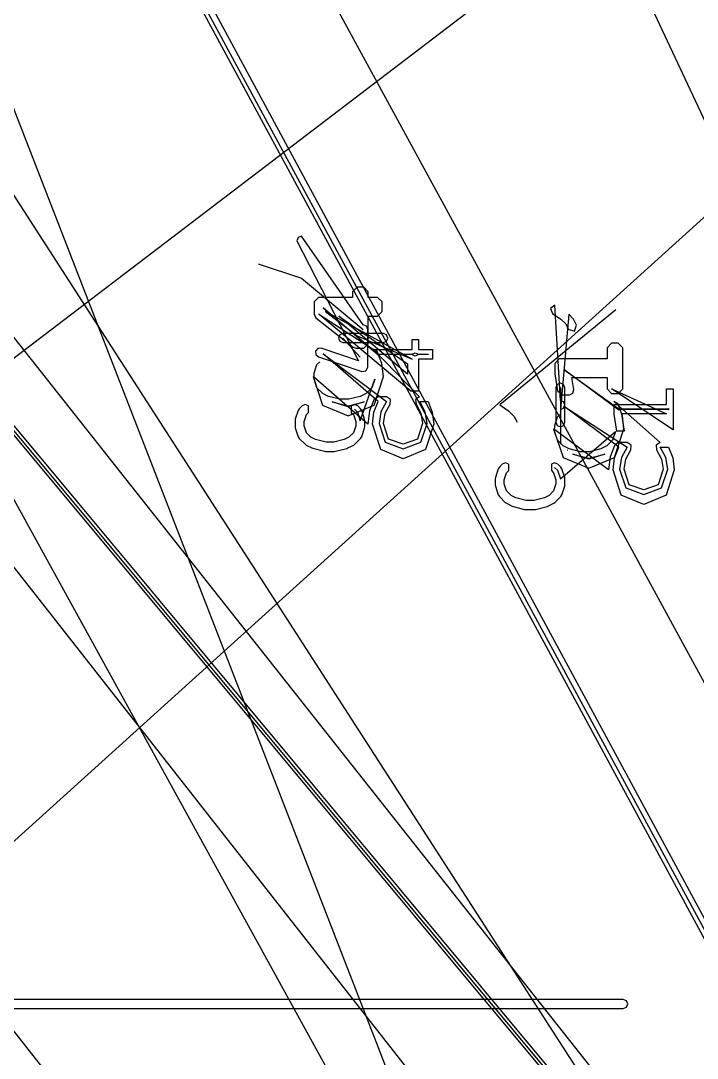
# Model space of a CAD drawing. Extents: x 0 to 334, y -361 to 120.
# Drawn here: x 109.46 to 120.6, y 21.19 to 38.27 of the extents above; entities that cross this region are included whole.
import ezdxf

# ---------------------------------------------------------------- set-up
doc = ezdxf.new("R2010")
doc.units = 0

msp = doc.modelspace()

# ---------------------------------------------------------------- linework, layer by layer
at = {"layer": 'Layer 1'}
for p, q in [((79.31, 84.9092), (292.42, -302.024)), ((301.09, -309.873), (89.04, 81.8172)), ((89.04, 81.6672), (301.09, -310.023)), ((89.24, 81.7422), (300.89, -309.948)), ((101.579, 77.4792), (246.92, -232.794)), ((100.509, 64.4492), (154.965, -35.4949)), ((81.92, 64.1792), (166.845, -43.9449)), ((133.02, 3.1442), (95.13, 51.0092)), ((104.36, 49.6222), (125.105, -3.7458)), ((100.65, 48.8522), (200.47, -105.785)), ((135.67, 48.5554), (106.38, 22.0842)), ((91.66, 44.0822), (183.61, -72.6649)), ((119.38, 40.3592), (106.38, 30.4592)), ((106.58, 34.9092), (135.58, 0.1354)), ((135.58, 0.0604), (106.58, 34.8342)), ((135.58, -0.0146), (106.58, 34.7592)), ((114.025847, 34.700698), (114.00388, 34.647665)), ((114.07888, 34.722665), (114.025847, 34.700698)), ((115.096, 33.2621), (114.07888, 34.722665)), ((114.00388, 34.647665), (115.021, 32.6721)), ((113.36459, 34.266712), (114.07888, 34.028617)), ((114.07888, 34.028617), (115.096, 33.1871)), ((114.996, 33.8811), (114.921, 33.8061)), ((115.105, 33.8811), (114.996, 33.8811)), ((115.18, 33.8061), (115.105, 33.8811)), ((114.362, 33.7137), (114.287, 33.6387)), ((114.921, 33.7137), (114.362, 33.7137)), ((114.921, 33.8061), (114.921, 33.7137)), ((115.18, 33.7137), (115.18, 33.8061)), ((115.334, 33.7137), (115.18, 33.7137)), ((115.409, 33.6387), (115.334, 33.7137)), ((114.287, 33.6387), (114.28762, 33.43914)), ((114.43762, 33.54447), (115.342, 32.7807)), ((115.34142, 32.76149), (114.43762, 33.54447)), ((114.4772, 33.48078), (114.99608, 33.08006)), ((115.9, 32.6978), (114.4772, 33.48078)), ((115.334, 33.4058), (115.409, 33.4808)), ((115.409, 33.4808), (115.409, 33.6387)), ((119.254767, 33.512021), (117.345, 31.9438)), ((118.254767, 33.587021), (118.183004, 33.533748)), ((118.183004, 33.533748), (118.213167, 33.449617)), ((118.345, 32.0188), (118.254767, 33.587021)), ((114.28762, 33.43914), (114.31604, 33.38035)), ((114.31604, 33.38035), (114.93193, 32.89242)), ((114.36262, 33.43914), (115.267, 32.8557)), ((115.882, 32.1682), (114.36262, 33.43914)), ((114.69702, 33.40578), (115.825, 32.6228)), ((115.825, 32.4497), (114.69702, 33.40578)), ((115.18, 32.9512), (115.18, 33.4058)), ((115.18, 33.4058), (115.334, 33.4058)), ((118.213167, 33.449617), (118.349847, 33.358499)), ((118.483457, 33.437021), (118.345, 31.8688)), ((118.349847, 33.358499), (118.431227, 33.277118)), ((118.545897, 33.374578), (118.483457, 33.437021)), ((118.559947, 33.355086), (118.545897, 33.374578)), ((118.607567, 33.259848), (118.559947, 33.355086)), ((115.149033, 33.240133), (115.096, 33.2621)), ((115.171, 33.1871), (115.149033, 33.240133)), ((115.171, 32.568043), (115.171, 33.1871)), ((118.431227, 33.277118), (118.473407, 33.192766)), ((118.473407, 33.192766), (118.574027, 33.159225)), ((118.574027, 33.159225), (118.607567, 33.259848)), ((114.709637, 33.097276), (114.68767, 33.044243)), ((114.68767, 33.044243), (114.709637, 32.99121)), ((114.76267, 33.119243), (114.709637, 33.097276)), ((114.709637, 32.99121), (114.76267, 32.969243)), ((115.429, 33.1192), (114.76267, 33.119243)), ((114.76267, 33.044243), (115.048, 32.7311)), ((114.76267, 32.969243), (115.429, 32.9692)), ((114.99608, 33.08006), (115.9, 32.6978)), ((115.482033, 33.097233), (115.429, 33.1192)), ((115.429, 32.9692), (115.482033, 32.991167)), ((115.504, 33.0442), (115.482033, 33.097233)), ((115.482033, 32.991167), (115.504, 33.0442)), ((115.9, 32.8557), (115.9, 33.023)), ((115.9, 33.023), (116.009, 33.023)), ((116.009, 33.023), (116.009, 32.8557)), ((119.187, 32.9607), (119.112, 32.8857)), ((119.297, 32.9607), (119.187, 32.9607)), ((119.372, 32.8857), (119.297, 32.9607)), ((114.348171, 32.873221), (114.31056, 32.829855)), ((114.31056, 32.829855), (114.314632, 32.772596)), ((114.40543, 32.877289), (114.348171, 32.873221)), ((115.021, 32.6721), (114.40543, 32.877289)), ((114.93193, 32.89242), (114.9785, 32.87621)), ((114.9785, 32.87621), (115.105, 32.8762)), ((115.105, 32.8762), (115.18, 32.9512)), ((115.32511, 32.8222), (115.25975, 32.86042)), ((115.25975, 32.86042), (116.026, 32.0774)), ((115.267, 32.8557), (115.9, 32.8557)), ((115.4028, 32.62694), (115.32511, 32.8222)), ((115.9, 32.7807), (115.95469, 32.80438)), ((115.95469, 32.80438), (116.00938, 32.7807)), ((116.009, 32.8557), (116.239, 32.8557)), ((116.239, 32.8557), (116.239, 32.6978)), ((119.112, 32.8857), (119.112, 32.7014)), ((119.372, 32.2099), (119.372, 32.8857)), ((114.314632, 32.772596), (114.358, 32.734987)), ((114.33462, 32.608457), (114.38224, 32.656076)), ((114.358, 32.734987), (115.07228, 32.496892)), ((114.43749, 32.78542), (115.48, 32.0024)), ((115.34174, 32.0024), (114.43749, 32.78542)), ((115.381, 32.7728), (115.34142, 32.76149)), ((115.342, 32.7807), (115.9, 32.7807)), ((115.89962, 32.7728), (115.381, 32.7728)), ((115.4285, 32.4122), (115.4028, 32.62694)), ((115.825, 32.6228), (115.825, 32.4497)), ((115.95431, 32.74912), (115.89962, 32.7728)), ((116.009, 32.7728), (115.95431, 32.74912)), ((116.164, 32.7728), (116.009, 32.7728)), ((116.239, 32.6978), (116.009, 32.6978)), ((116.009, 32.6978), (116.009, 32.1682)), ((116.00938, 32.7807), (116.164, 32.7807)), ((116.164, 32.7807), (116.164, 32.7728)), ((118.325, 32.7014), (118.25, 32.6264)), ((118.25, 32.6264), (118.25062, 32.46762)), ((119.112, 32.7014), (118.325, 32.7014)), ((114.28643, 32.370434), (114.287, 32.4656)), ((114.287, 32.4656), (114.33462, 32.608457)), ((115.07228, 32.496892), (115.139849, 32.507203)), ((115.139849, 32.507203), (115.171, 32.568043)), ((118.25062, 32.46762), (118.25164, 32.45526)), ((118.25164, 32.45526), (118.29852, 32.17476)), ((118.40062, 32.52935), (119.305, 31.8775)), ((119.30421, 31.85555), (118.40062, 32.52935)), ((114.27004, 32.4122), (114.4242, 31.94302)), ((115.17355, 31.62918), (114.27004, 32.4122)), ((114.33405, 32.227576), (114.28643, 32.370434)), ((115.048, 31.683481), (115.287, 32.3704)), ((115.287, 32.3704), (115.23938, 32.227542)), ((115.27505, 31.94309), (115.4285, 32.4122)), ((118.291967, 32.282548), (118.27, 32.229515)), ((118.345, 32.304515), (118.291967, 32.282548)), ((118.345, 32.3045), (118.345, 32.304515)), ((118.398033, 32.282533), (118.345, 32.3045)), ((118.42, 32.2295), (118.398033, 32.282533)), ((118.56598, 32.1995), (118.53361, 32.39428)), ((118.53361, 32.39428), (119.112, 32.3942)), ((119.112, 32.3942), (119.112, 32.2099)), ((114.42929, 32.132338), (114.33405, 32.227576)), ((114.52453, 32.084719), (114.42929, 32.132338)), ((115.14415, 32.132304), (115.04891, 32.084685)), ((115.23938, 32.227542), (115.14415, 32.132304)), ((116.009, 32.1682), (115.882, 32.1682)), ((118.27, 32.229515), (118.27, 31.6581)), ((118.29852, 32.17476), (118.37249, 32.11212)), ((118.345, 32.229515), (118.345, 31.2974)), ((118.37249, 32.11212), (118.492, 32.1122)), ((118.42, 31.6581), (118.42, 32.2295)), ((118.492, 32.1122), (118.549211, 32.138715)), ((118.549211, 32.138715), (118.56598, 32.1995)), ((119.112, 32.2099), (119.187, 32.1349)), ((119.18695, 32.20991), (120.091, 31.7954)), ((120.202, 31.5361), (119.18695, 32.20991)), ((119.187, 32.1349), (119.297, 32.1349)), ((119.297, 32.1349), (119.372, 32.2099)), ((120.091, 31.9525), (120.091, 32.2118)), ((120.091, 32.2118), (120.202, 32.2118)), ((120.202, 32.2118), (120.202, 31.5361)), ((114.14286, 31.948956), (114.09021, 31.92699)), ((114.14286, 31.948946), (114.14286, 31.948956)), ((114.19627, 31.92698), (114.14286, 31.948946)), ((114.4242, 31.94302), (114.8496, 31.76441)), ((114.50096, 32.06196), (114.50104, 32.06188)), ((114.50113, 32.06179), (114.50096, 32.06196)), ((114.50104, 32.06188), (114.50113, 32.06179)), ((114.715, 32.0371), (114.52453, 32.084719)), ((114.58551, 31.99538), (114.8496, 31.93177)), ((114.8496, 31.91441), (114.58551, 31.99538)), ((114.58551, 31.99538), (114.58551, 31.99538)), ((114.85843, 32.037066), (114.715, 32.0371)), ((114.8496, 31.93177), (115.11365, 31.99552)), ((115.11365, 31.99552), (114.8496, 31.91441)), ((114.8496, 31.76441), (115.27493, 31.94295)), ((115.04891, 32.084685), (114.85843, 32.037066)), ((114.952765, 31.948978), (114.89973, 31.927009)), ((115.0058, 31.927009), (114.952765, 31.948978)), ((115.27572, 32.03933), (115.1992, 31.84525)), ((115.27273, 31.82718), (115.34174, 32.0024)), ((115.27493, 31.94295), (115.27505, 31.94309)), ((115.341, 32.0774), (115.27572, 32.03933)), ((115.47978, 32.0774), (115.341, 32.0774)), ((115.48, 32.0024), (115.38755, 31.83111)), ((115.45843, 31.80724), (115.53916, 31.95658)), ((115.547085, 32.035477), (115.47978, 32.0774)), ((115.53916, 31.95658), (115.547085, 32.035477)), ((116.026, 32.0774), (115.958702, 32.035472)), ((115.958702, 32.035472), (115.96663, 31.95658)), ((115.96663, 31.95658), (116.04735, 31.80724)), ((116.11867, 31.83111), (116.02622, 32.0024)), ((116.02622, 32.0024), (116.164, 32.0024)), ((116.164, 32.0024), (116.23432, 31.82561)), ((117.345, 31.9438), (117.48786, 31.848562)), ((118.398033, 31.996833), (118.345, 32.0188)), ((118.42, 31.9438), (118.398033, 31.996833)), ((118.398033, 31.890767), (118.42, 31.9438)), ((119.28811, 31.9599), (119.22275, 31.99812)), ((119.22275, 31.99812), (119.989, 31.3243)), ((119.22913, 31.7938), (119.23, 31.9525)), ((119.23, 31.9525), (120.091, 31.9525)), ((119.3658, 31.76464), (119.28811, 31.9599)), ((114.02447, 31.850056), (113.97685, 31.707199)), ((114.04259, 31.879371), (114.02447, 31.850056)), ((114.09021, 31.92699), (114.04259, 31.879371)), ((114.123, 31.6713), (114.16117, 31.785814)), ((114.16117, 31.785814), (114.19627, 31.820914)), ((114.19627, 31.820914), (114.19627, 31.92698)), ((114.89973, 31.927009), (114.89973, 31.820943)), ((114.89973, 31.820943), (114.93483, 31.785843)), ((114.93483, 31.785843), (114.973, 31.671329)), ((114.95276, 31.873957), (115.00038, 31.826338)), ((115.00038, 31.826338), (115.048, 31.683481)), ((115.05342, 31.87939), (115.0058, 31.927009)), ((115.07153, 31.850074), (115.05342, 31.87939)), ((115.11915, 31.707217), (115.07153, 31.850074)), ((115.1992, 31.84525), (115.17355, 31.62918)), ((115.24929, 31.62918), (115.27273, 31.82718)), ((115.38755, 31.83111), (115.35695, 31.63861)), ((115.43173, 31.63861), (115.45837, 31.80705)), ((115.45837, 31.80705), (115.45843, 31.80724)), ((116.04735, 31.80724), (116.04741, 31.80705)), ((116.04741, 31.80705), (116.07405, 31.63861)), ((116.14927, 31.63861), (116.11867, 31.83111)), ((116.23432, 31.82561), (116.25775, 31.62918)), ((117.48786, 31.848562), (117.5831, 31.753324)), ((118.29762, 31.746157), (118.34524, 31.793776)), ((118.345, 31.8688), (118.398033, 31.890767)), ((118.40049, 31.92312), (119.443, 31.2493)), ((119.30474, 31.2493), (118.40049, 31.92312)), ((119.276, 31.5133), (119.22913, 31.7938)), ((119.349, 31.8704), (119.30421, 31.85555)), ((119.305, 31.8775), (120.091, 31.8775)), ((120.09133, 31.87043), (119.349, 31.8704)), ((120.091, 31.7954), (119.349, 31.7954)), ((119.349, 31.7954), (119.39588, 31.51332)), ((119.3915, 31.5499), (119.3658, 31.76464)), ((120.091, 31.8775), (120.12667, 31.88653)), ((120.127, 31.8614), (120.09133, 31.87043)), ((120.12667, 31.88653), (120.127, 31.8614)), ((113.97685, 31.707199), (113.973, 31.683481)), ((113.973, 31.683481), (113.973, 31.5883)), ((114.12319, 31.600405), (114.123, 31.6713)), ((114.16136, 31.48589), (114.12319, 31.600405)), ((114.973, 31.6004), (114.93483, 31.485885)), ((114.973, 31.671329), (114.973, 31.6004)), ((115.123, 31.6835), (115.11915, 31.707217)), ((115.12357, 31.588234), (115.123, 31.6835)), ((115.38471, 31.2096), (115.24929, 31.62918)), ((115.35695, 31.63861), (115.45917, 31.33061)), ((115.51314, 31.38245), (115.43173, 31.63861)), ((116.07405, 31.63861), (115.99321, 31.38237)), ((116.04771, 31.33061), (116.14927, 31.63861)), ((116.25775, 31.62918), (116.12299, 31.2096)), ((117.5831, 31.753324), (117.63072, 31.658086)), ((118.24943, 31.508134), (118.25, 31.6033)), ((118.25, 31.6033), (118.29762, 31.746157)), ((118.27, 31.6581), (118.291967, 31.605067)), ((118.291967, 31.605067), (118.345, 31.5831)), ((118.345, 31.5831), (118.398033, 31.605067)), ((118.398033, 31.605067), (118.42, 31.6581)), ((113.973, 31.5883), (113.97685, 31.564583)), ((113.97685, 31.564583), (114.02447, 31.421725)), ((114.23548, 31.411777), (114.16136, 31.48589)), ((114.93483, 31.485885), (114.86072, 31.411772)), ((115.0721, 31.421659), (115.11972, 31.564517)), ((115.11972, 31.564517), (115.12357, 31.588234)), ((118.23304, 31.5499), (118.3872, 31.08072)), ((119.13655, 30.87608), (118.23304, 31.5499)), ((118.29705, 31.365276), (118.24943, 31.508134)), ((118.345, 30.725972), (119.25, 31.5081)), ((119.25, 31.5081), (119.20238, 31.365242)), ((119.23805, 31.08079), (119.3915, 31.5499)), ((119.39588, 31.51332), (119.276, 31.5133)), ((114.02447, 31.421725), (114.04259, 31.392409)), ((114.04259, 31.392409), (114.13783, 31.297171)), ((114.13783, 31.297171), (114.15732, 31.283122)), ((114.15732, 31.283122), (114.25256, 31.235503)), ((114.31247, 31.373283), (114.23548, 31.411777)), ((114.486, 31.3299), (114.31247, 31.373283)), ((114.6102, 31.329895), (114.486, 31.3299)), ((114.78373, 31.373278), (114.6102, 31.329895)), ((114.86072, 31.411772), (114.78373, 31.373278)), ((114.84402, 31.235437), (114.93926, 31.283056)), ((114.93926, 31.283056), (114.95875, 31.297105)), ((114.95875, 31.297105), (115.05399, 31.392343)), ((115.05399, 31.392343), (115.0721, 31.421659)), ((115.45917, 31.33061), (115.75344, 31.22375)), ((115.51331, 31.38228), (115.51314, 31.38245)), ((115.75322, 31.29875), (115.51331, 31.38228)), ((115.99321, 31.38237), (115.75322, 31.29875)), ((115.75344, 31.22375), (116.04771, 31.33061)), ((118.39229, 31.270038), (118.29705, 31.365276)), ((118.48753, 31.222419), (118.39229, 31.270038)), ((119.10715, 31.270004), (119.01191, 31.222385)), ((119.20238, 31.365242), (119.10715, 31.270004)), ((119.23872, 31.28623), (119.1622, 31.09215)), ((119.304, 31.3243), (119.23872, 31.28623)), ((119.44278, 31.3243), (119.304, 31.3243)), ((119.510085, 31.282377), (119.44278, 31.3243)), ((119.50216, 31.20348), (119.510085, 31.282377)), ((119.989, 31.3243), (119.921702, 31.282372)), ((119.921702, 31.282372), (119.92963, 31.20348)), ((114.25256, 31.235503), (114.26791, 31.229824)), ((114.26791, 31.229824), (114.45838, 31.182205)), ((114.45838, 31.182205), (114.47657, 31.179966)), ((114.47657, 31.179966), (114.62, 31.1799)), ((114.62, 31.1799), (114.63819, 31.182139)), ((114.63819, 31.182139), (114.82867, 31.229758)), ((114.82867, 31.229758), (114.84402, 31.235437)), ((115.75385, 31.05639), (115.38471, 31.2096)), ((116.12299, 31.2096), (115.75385, 31.05639)), ((118.46396, 31.19966), (118.46404, 31.19958)), ((118.46413, 31.19949), (118.46396, 31.19966)), ((118.46404, 31.19958), (118.46413, 31.19949)), ((118.678, 31.1748), (118.48753, 31.222419)), ((118.54851, 31.13308), (118.8126, 31.06947)), ((118.8126, 31.05211), (118.54851, 31.13308)), ((118.54851, 31.13308), (118.54851, 31.13308)), ((118.82143, 31.174766), (118.678, 31.1748)), ((118.8126, 31.06947), (119.07665, 31.13322)), ((119.07665, 31.13322), (118.8126, 31.05211)), ((119.01191, 31.222385), (118.82143, 31.174766)), ((119.1622, 31.09215), (119.13655, 30.87608)), ((119.23573, 31.07408), (119.30474, 31.2493)), ((119.443, 31.2493), (119.35055, 31.07801)), ((119.42143, 31.05414), (119.50216, 31.20348)), ((119.92963, 31.20348), (120.01035, 31.05414)), ((120.08167, 31.07801), (119.98922, 31.2493)), ((119.98922, 31.2493), (120.127, 31.2493)), ((120.127, 31.2493), (120.19732, 31.07251)), ((117.33959, 30.921862), (117.32147, 30.892547)), ((117.38721, 30.969481), (117.33959, 30.921862)), ((117.43986, 30.991447), (117.38721, 30.969481)), ((117.43986, 30.991446), (117.43986, 30.991447)), ((117.49327, 30.96948), (117.43986, 30.991446)), ((117.49327, 30.863414), (117.49327, 30.96948)), ((118.249765, 30.991378), (118.19673, 30.969409)), ((118.19673, 30.969409), (118.19673, 30.863343)), ((118.24976, 30.916448), (118.29738, 30.868829)), ((118.3028, 30.969409), (118.249765, 30.991378)), ((118.35042, 30.92179), (118.3028, 30.969409)), ((118.36853, 30.892474), (118.35042, 30.92179)), ((118.3872, 31.08072), (118.8126, 30.90211)), ((118.8126, 30.90211), (119.23793, 31.08065)), ((119.21229, 30.87608), (119.23573, 31.07408)), ((119.23793, 31.08065), (119.23805, 31.08079)), ((119.35055, 31.07801), (119.31995, 30.88551)), ((119.39473, 30.88551), (119.42137, 31.05395)), ((119.42137, 31.05395), (119.42143, 31.05414)), ((120.01035, 31.05414), (120.01041, 31.05395)), ((120.01041, 31.05395), (120.03705, 30.88551)), ((120.11227, 30.88551), (120.08167, 31.07801)), ((120.19732, 31.07251), (120.22075, 30.87608)), ((117.27385, 30.74969), (117.27, 30.725972)), ((117.32147, 30.892547), (117.27385, 30.74969)), ((117.42, 30.7138), (117.45817, 30.828314)), ((117.45817, 30.828314), (117.49327, 30.863414)), ((118.19673, 30.863343), (118.23183, 30.828243)), ((118.23183, 30.828243), (118.27, 30.713729)), ((118.29738, 30.868829), (118.345, 30.725972)), ((118.41615, 30.749617), (118.36853, 30.892474)), ((118.42, 30.7259), (118.41615, 30.749617)), ((119.34771, 30.4565), (119.21229, 30.87608)), ((119.31995, 30.88551), (119.42217, 30.57751)), ((119.47614, 30.62935), (119.39473, 30.88551)), ((120.03705, 30.88551), (119.95621, 30.62927)), ((120.01071, 30.57751), (120.11227, 30.88551)), ((120.22075, 30.87608), (120.08599, 30.4565)), ((117.27, 30.725972), (117.27, 30.6307)), ((117.27, 30.6307), (117.27385, 30.606983)), ((117.27385, 30.606983), (117.32147, 30.464125)), ((117.41919, 30.642905), (117.42, 30.7138)), ((117.45736, 30.52839), (117.41919, 30.642905)), ((118.27, 30.6429), (118.23183, 30.528385)), ((118.27, 30.713729), (118.27, 30.6429)), ((118.3681, 30.464159), (118.41572, 30.607017)), ((118.41572, 30.607017), (118.41957, 30.630734)), ((118.41957, 30.630734), (118.42, 30.7259)), ((119.42217, 30.57751), (119.71644, 30.47065)), ((119.47631, 30.62918), (119.47614, 30.62935)), ((119.71622, 30.54565), (119.47631, 30.62918)), ((119.95621, 30.62927), (119.71622, 30.54565)), ((119.71644, 30.47065), (120.01071, 30.57751)), ((117.32147, 30.464125), (117.33959, 30.434809)), ((117.33959, 30.434809), (117.43483, 30.339571)), ((117.53148, 30.454277), (117.45736, 30.52839)), ((117.60847, 30.415783), (117.53148, 30.454277)), ((117.782, 30.3724), (117.60847, 30.415783)), ((118.08073, 30.415778), (117.9072, 30.372395)), ((118.15772, 30.454272), (118.08073, 30.415778)), ((118.23183, 30.528385), (118.15772, 30.454272)), ((118.25475, 30.339605), (118.34999, 30.434843)), ((118.34999, 30.434843), (118.3681, 30.464159)), ((119.71685, 30.30329), (119.34771, 30.4565)), ((120.08599, 30.4565), (119.71685, 30.30329)), ((117.43483, 30.339571), (117.45432, 30.325522)), ((117.45432, 30.325522), (117.54956, 30.277903)), ((117.54956, 30.277903), (117.56491, 30.272224)), ((117.56491, 30.272224), (117.75538, 30.224605)), ((117.9072, 30.372395), (117.782, 30.3724)), ((117.93419, 30.224639), (118.12467, 30.272258)), ((118.12467, 30.272258), (118.14002, 30.277937)), ((118.14002, 30.277937), (118.23526, 30.325556)), ((118.23526, 30.325556), (118.25475, 30.339605)), ((117.75538, 30.224605), (117.77357, 30.222366)), ((117.77357, 30.222366), (117.916, 30.2224)), ((117.916, 30.2224), (117.93419, 30.224639)), ((119.38, 22.1592), (106.38, 22.1592)), ((119.433033, 22.137233), (119.38, 22.1592)), ((119.38, 22.0092), (119.433033, 22.031167)), ((119.455, 22.0842), (119.433033, 22.137233)), ((119.433033, 22.031167), (119.455, 22.0842)), ((106.38, 22.0092), (119.38, 22.0092))]:
    msp.add_line(p, q, dxfattribs=at)

doc.saveas('drawing.dxf')
